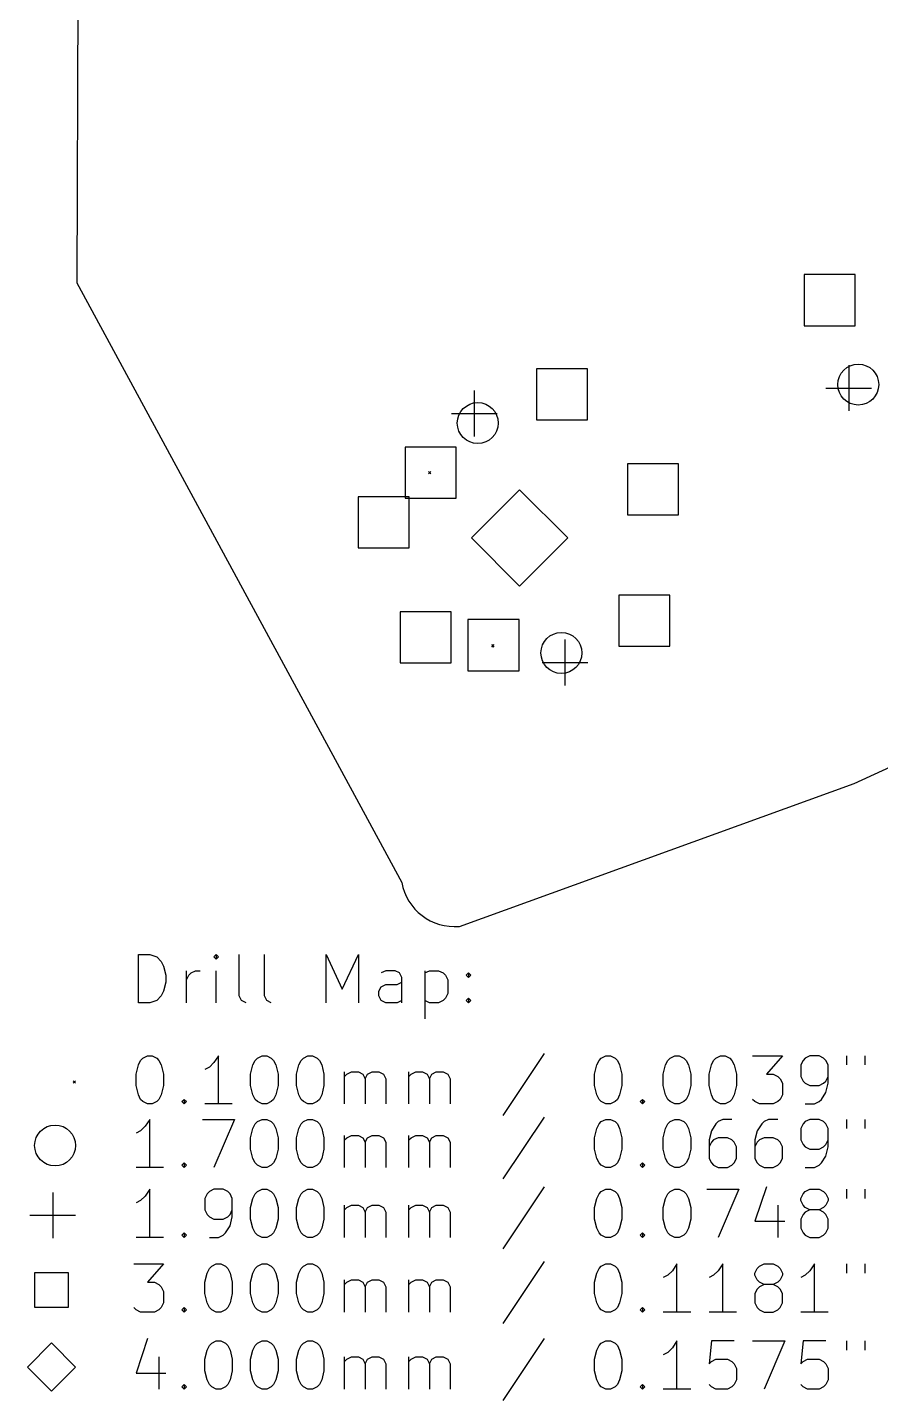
# Model space of a CAD drawing. Extents: x 80 to 219, y -169 to -27.
# Drawn here: x 80.4 to 115.9, y -168.9 to -111.8 of the extents above; entities that cross this region are included whole.
import ezdxf

# ---------------------------------------------------------------- set-up
doc = ezdxf.new("R2010")
doc.units = 0
doc.layers.add('BLACK', color=7, linetype='CONTINUOUS')

msp = doc.modelspace()

# ---------------------------------------------------------------- linework, layer by layer
at = {"layer": 'BLACK', "linetype": 'CONTINUOUS'}
for p, q in [((82.5822, -93.6361), (82.4822, -122.4361)), ((82.4822, -122.4361), (95.9822, -147.3361)), ((114.825432, -122.099468), (112.704092, -122.099468)), ((112.704092, -122.099468), (112.704092, -124.220808)), ((114.825432, -124.220808), (114.825432, -122.099468)), ((112.704092, -124.220808), (114.825432, -124.220808)), ((114.7822, -143.2361), (153.7822, -125.3361)), ((114.560391, -125.858011), (114.560391, -127.758011)), ((103.709632, -126.011492), (101.588292, -126.011492)), ((101.588292, -126.011492), (101.588292, -128.132832)), ((103.709632, -128.132832), (103.709632, -126.011492)), ((99.001089, -126.917791), (99.001089, -128.817791)), ((113.610391, -126.808011), (115.510391, -126.808011)), ((98.051089, -127.867791), (99.951089, -127.867791)), ((101.588292, -128.132832), (103.709632, -128.132832)), ((98.252954, -129.263932), (96.131614, -129.263932)), ((96.131614, -129.263932), (96.131614, -131.385272)), ((98.252954, -131.385272), (98.252954, -129.263932)), ((107.487056, -129.957511), (105.365716, -129.957511)), ((105.365716, -129.957511), (105.365716, -132.078851)), ((107.487056, -132.078851), (107.487056, -129.957511)), ((97.099566, -130.274188), (97.199566, -130.374188)), ((97.199566, -130.274188), (97.099566, -130.374188)), ((100.8822, -131.0361), (98.8822, -133.0361)), ((102.8822, -133.0361), (100.8822, -131.0361)), ((96.3005, -131.326073), (94.17916, -131.326073)), ((94.17916, -131.326073), (94.17916, -133.447413)), ((96.131614, -131.385272), (98.252954, -131.385272)), ((96.3005, -133.447413), (96.3005, -131.326073)), ((105.365716, -132.078851), (107.487056, -132.078851)), ((98.8822, -133.0361), (100.8822, -135.0361)), ((100.8822, -135.0361), (102.8822, -133.0361)), ((94.17916, -133.447413), (96.3005, -133.447413)), ((107.129833, -135.408419), (105.008493, -135.408419)), ((105.008493, -135.408419), (105.008493, -137.529759)), ((107.129833, -137.529759), (107.129833, -135.408419)), ((98.037963, -136.099712), (95.916623, -136.099712)), ((95.916623, -136.099712), (95.916623, -138.221052)), ((98.037963, -138.221052), (98.037963, -136.099712)), ((100.859147, -136.42439), (98.737807, -136.42439)), ((98.737807, -136.42439), (98.737807, -138.54573)), ((100.859147, -136.42439), (98.737807, -136.42439)), ((98.737807, -136.42439), (98.737807, -138.54573)), ((100.859147, -138.54573), (100.859147, -136.42439)), ((100.859147, -138.54573), (100.859147, -136.42439)), ((102.763311, -137.254409), (102.763311, -139.154409)), ((99.71602, -137.462836), (99.81602, -137.562836)), ((99.81602, -137.462836), (99.71602, -137.562836)), ((105.008493, -137.529759), (107.129833, -137.529759)), ((95.916623, -138.221052), (98.037963, -138.221052)), ((98.737807, -138.54573), (100.859147, -138.54573)), ((98.737807, -138.54573), (100.859147, -138.54573)), ((101.813311, -138.204409), (103.713311, -138.204409)), ((98.384644, -149.162984), (114.7822, -143.2361)), ((85.039968, -152.337005), (85.039968, -150.337005)), ((85.039968, -150.337005), (85.516158, -150.337005)), ((85.516158, -150.337005), (85.801873, -150.432243)), ((85.801873, -150.432243), (85.992349, -150.622719)), ((88.278063, -150.337005), (88.182825, -150.432243)), ((88.182825, -150.432243), (88.278063, -150.527481)), ((88.373301, -150.432243), (88.278063, -150.337005)), ((88.278063, -150.337005), (88.278063, -150.527481)), ((88.278063, -150.527481), (88.373301, -150.432243)), ((89.230444, -152.05129), (89.230444, -150.337005)), ((90.278063, -152.05129), (90.278063, -150.337005)), ((92.849492, -152.337005), (92.849492, -150.337005)), ((92.849492, -150.337005), (93.516159, -151.765576)), ((93.516159, -151.765576), (94.182825, -150.337005)), ((94.182825, -150.337005), (94.182825, -152.337005)), ((85.992349, -150.622719), (86.087587, -150.813195)), ((86.087587, -150.813195), (86.182825, -151.194147)), ((87.039968, -152.337005), (87.039968, -151.003671)), ((87.230444, -151.098909), (87.42092, -151.003671)), ((87.42092, -151.003671), (87.611397, -151.003671)), ((88.278063, -152.337005), (88.278063, -151.003671)), ((95.325682, -151.003671), (95.135206, -151.098909)), ((95.706635, -151.003671), (95.325682, -151.003671)), ((95.897111, -151.098909), (95.706635, -151.003671)), ((96.94473, -151.003671), (96.94473, -153.003671)), ((96.94473, -151.098909), (97.135206, -151.003671)), ((97.135206, -151.003671), (97.516159, -151.003671)), ((97.516159, -151.003671), (97.706635, -151.098909)), ((86.182825, -151.479862), (86.087587, -151.860814)), ((86.182825, -151.194147), (86.182825, -151.479862)), ((87.039968, -151.384624), (87.135206, -151.194147)), ((87.135206, -151.194147), (87.230444, -151.098909)), ((95.135206, -151.670338), (95.325682, -151.5751)), ((95.325682, -151.5751), (95.801873, -151.5751)), ((95.801873, -151.5751), (95.992349, -151.479862)), ((95.992349, -151.289386), (95.897111, -151.098909)), ((95.992349, -152.337005), (95.992349, -151.289386)), ((97.706635, -151.098909), (97.801873, -151.194147)), ((97.801873, -151.194147), (97.897111, -151.384624)), ((97.897111, -151.384624), (97.897111, -151.956052)), ((98.659016, -151.194147), (98.754254, -151.098909)), ((98.754254, -151.289386), (98.659016, -151.194147)), ((98.754254, -151.098909), (98.849492, -151.194147)), ((98.754254, -151.098909), (98.754254, -151.289386)), ((98.849492, -151.194147), (98.754254, -151.289386)), ((85.992349, -152.05129), (85.801873, -152.241767)), ((86.087587, -151.860814), (85.992349, -152.05129)), ((89.325682, -152.241767), (89.230444, -152.05129)), ((90.373301, -152.241767), (90.278063, -152.05129)), ((95.039968, -151.860814), (95.135206, -151.670338)), ((95.039968, -152.05129), (95.039968, -151.860814)), ((95.135206, -152.241767), (95.039968, -152.05129)), ((97.801873, -152.146528), (97.706635, -152.241767)), ((97.897111, -151.956052), (97.801873, -152.146528)), ((98.659016, -152.241767), (98.754254, -152.146528)), ((98.754254, -152.146528), (98.849492, -152.241767)), ((98.754254, -152.146528), (98.754254, -152.337005)), ((85.516158, -152.337005), (85.039968, -152.337005)), ((85.801873, -152.241767), (85.516158, -152.337005)), ((89.516158, -152.337005), (89.325682, -152.241767)), ((90.563777, -152.337005), (90.373301, -152.241767)), ((95.325682, -152.337005), (95.135206, -152.241767)), ((95.801873, -152.337005), (95.325682, -152.337005)), ((95.992349, -152.241767), (95.801873, -152.337005)), ((97.135206, -152.337005), (96.94473, -152.241767)), ((97.516159, -152.337005), (97.135206, -152.337005)), ((97.706635, -152.241767), (97.516159, -152.337005)), ((98.754254, -152.337005), (98.659016, -152.241767)), ((98.849492, -152.241767), (98.754254, -152.337005)), ((101.897112, -154.441767), (100.182827, -157.013195)), ((84.94473, -155.298909), (85.039968, -154.917957)), ((85.039968, -154.917957), (85.135206, -154.727481)), ((85.135206, -154.727481), (85.230444, -154.632243)), ((85.230444, -154.632243), (85.42092, -154.537005)), ((85.42092, -154.537005), (85.611397, -154.537005)), ((85.611397, -154.537005), (85.801873, -154.632243)), ((85.801873, -154.632243), (85.897111, -154.727481)), ((85.897111, -154.727481), (85.992349, -154.917957)), ((85.992349, -154.917957), (86.087587, -155.298909)), ((87.992349, -155.013195), (87.801873, -155.108433)), ((88.182825, -154.822719), (87.992349, -155.013195)), ((88.373301, -154.537005), (88.182825, -154.822719)), ((88.373301, -156.537005), (88.373301, -154.537005)), ((89.706635, -155.298909), (89.801873, -154.917957)), ((89.801873, -154.917957), (89.897111, -154.727481)), ((89.897111, -154.727481), (89.992349, -154.632243)), ((89.992349, -154.632243), (90.182825, -154.537005)), ((90.182825, -154.537005), (90.373302, -154.537005)), ((90.373302, -154.537005), (90.563778, -154.632243)), ((90.563778, -154.632243), (90.659016, -154.727481)), ((90.659016, -154.727481), (90.754254, -154.917957)), ((90.754254, -154.917957), (90.849492, -155.298909)), ((91.611397, -155.298909), (91.706635, -154.917957)), ((91.706635, -154.917957), (91.801873, -154.727481)), ((91.801873, -154.727481), (91.897111, -154.632243)), ((91.897111, -154.632243), (92.087587, -154.537005)), ((92.087587, -154.537005), (92.278064, -154.537005)), ((92.278064, -154.537005), (92.46854, -154.632243)), ((92.46854, -154.632243), (92.563778, -154.727481)), ((92.563778, -154.727481), (92.659016, -154.917957)), ((92.659016, -154.917957), (92.754254, -155.298909)), ((103.992351, -155.298909), (104.087589, -154.917957)), ((104.087589, -154.917957), (104.182827, -154.727481)), ((104.182827, -154.727481), (104.278065, -154.632243)), ((104.278065, -154.632243), (104.468541, -154.537005)), ((104.468541, -154.537005), (104.659018, -154.537005)), ((104.659018, -154.537005), (104.849494, -154.632243)), ((104.849494, -154.632243), (104.944732, -154.727481)), ((104.944732, -154.727481), (105.03997, -154.917957)), ((105.03997, -154.917957), (105.135208, -155.298909)), ((106.849494, -155.298909), (106.944732, -154.917957)), ((106.944732, -154.917957), (107.03997, -154.727481)), ((107.03997, -154.727481), (107.135208, -154.632243)), ((107.135208, -154.632243), (107.325684, -154.537005)), ((107.325684, -154.537005), (107.516161, -154.537005)), ((107.516161, -154.537005), (107.706637, -154.632243)), ((107.706637, -154.632243), (107.801875, -154.727481)), ((107.801875, -154.727481), (107.897113, -154.917957)), ((107.897113, -154.917957), (107.992351, -155.298909)), ((108.754256, -155.298909), (108.849494, -154.917957)), ((108.849494, -154.917957), (108.944732, -154.727481)), ((108.944732, -154.727481), (109.03997, -154.632243)), ((109.03997, -154.632243), (109.230446, -154.537005)), ((109.230446, -154.537005), (109.420923, -154.537005)), ((109.420923, -154.537005), (109.611399, -154.632243)), ((109.611399, -154.632243), (109.706637, -154.727481)), ((109.706637, -154.727481), (109.801875, -154.917957)), ((109.801875, -154.917957), (109.897113, -155.298909)), ((110.56378, -154.537005), (111.801875, -154.537005)), ((111.801875, -154.537005), (111.135208, -155.298909)), ((112.659018, -154.727481), (112.56378, -154.917957)), ((112.56378, -154.917957), (112.56378, -155.394147)), ((112.754256, -154.632243), (112.659018, -154.727481)), ((112.944732, -154.537005), (112.754256, -154.632243)), ((113.325685, -154.537005), (112.944732, -154.537005)), ((113.516161, -154.632243), (113.325685, -154.537005)), ((113.611399, -154.727481), (113.516161, -154.632243)), ((113.706637, -154.917957), (113.611399, -154.727481)), ((113.706637, -155.679862), (113.706637, -154.917957)), ((114.468542, -154.537005), (114.468542, -154.917957)), ((115.230447, -154.537005), (115.230447, -154.917957)), ((82.3322, -155.572167), (82.4322, -155.672167)), ((82.4322, -155.572167), (82.3322, -155.672167)), ((84.94473, -155.7751), (84.94473, -155.298909)), ((86.087587, -155.298909), (86.087587, -155.7751)), ((89.706635, -155.7751), (89.706635, -155.298909)), ((90.849492, -155.298909), (90.849492, -155.7751)), ((91.611397, -155.7751), (91.611397, -155.298909)), ((92.754254, -155.298909), (92.754254, -155.7751)), ((93.611397, -156.537005), (93.611397, -155.203671)), ((93.611397, -155.394147), (93.706635, -155.298909)), ((93.706635, -155.298909), (93.897111, -155.203671)), ((93.897111, -155.203671), (94.182826, -155.203671)), ((94.182826, -155.203671), (94.373302, -155.298909)), ((94.373302, -155.298909), (94.46854, -155.489386)), ((94.46854, -155.489386), (94.563778, -155.298909)), ((94.46854, -155.489386), (94.46854, -156.537005)), ((94.563778, -155.298909), (94.754254, -155.203671)), ((94.754254, -155.203671), (95.039968, -155.203671)), ((95.039968, -155.203671), (95.230445, -155.298909)), ((95.230445, -155.298909), (95.325683, -155.489386)), ((95.325683, -155.489386), (95.325683, -156.537005)), ((96.278064, -156.537005), (96.278064, -155.203671)), ((96.278064, -155.394147), (96.373302, -155.298909)), ((96.373302, -155.298909), (96.563778, -155.203671)), ((96.563778, -155.203671), (96.849493, -155.203671)), ((96.849493, -155.203671), (97.039969, -155.298909)), ((97.039969, -155.298909), (97.135207, -155.489386)), ((97.135207, -155.489386), (97.230445, -155.298909)), ((97.135207, -155.489386), (97.135207, -156.537005)), ((97.230445, -155.298909), (97.420921, -155.203671)), ((97.420921, -155.203671), (97.706635, -155.203671)), ((97.706635, -155.203671), (97.897112, -155.298909)), ((97.897112, -155.298909), (97.99235, -155.489386)), ((97.99235, -155.489386), (97.99235, -156.537005)), ((103.992351, -155.7751), (103.992351, -155.298909)), ((105.135208, -155.298909), (105.135208, -155.7751)), ((106.849494, -155.7751), (106.849494, -155.298909)), ((107.992351, -155.298909), (107.992351, -155.7751)), ((108.754256, -155.7751), (108.754256, -155.298909)), ((109.897113, -155.298909), (109.897113, -155.7751)), ((111.135208, -155.298909), (111.420923, -155.298909)), ((111.420923, -155.298909), (111.611399, -155.394147)), ((111.611399, -155.394147), (111.706637, -155.489386)), ((111.706637, -155.489386), (111.801875, -155.679862)), ((112.56378, -155.394147), (112.659018, -155.584624)), ((112.659018, -155.584624), (112.754256, -155.679862)), ((113.516161, -155.679862), (113.611399, -155.584624)), ((113.611399, -155.584624), (113.706637, -155.394147)), ((85.039968, -156.156052), (84.94473, -155.7751)), ((85.135206, -156.346528), (85.039968, -156.156052)), ((85.992349, -156.156052), (85.897111, -156.346528)), ((86.087587, -155.7751), (85.992349, -156.156052)), ((89.801873, -156.156052), (89.706635, -155.7751)), ((89.897111, -156.346528), (89.801873, -156.156052)), ((90.754254, -156.156052), (90.659016, -156.346528)), ((90.849492, -155.7751), (90.754254, -156.156052)), ((91.706635, -156.156052), (91.611397, -155.7751)), ((91.801873, -156.346528), (91.706635, -156.156052)), ((92.659016, -156.156052), (92.563778, -156.346528)), ((92.754254, -155.7751), (92.659016, -156.156052)), ((104.087589, -156.156052), (103.992351, -155.7751)), ((104.182827, -156.346528), (104.087589, -156.156052)), ((105.03997, -156.156052), (104.944732, -156.346528)), ((105.135208, -155.7751), (105.03997, -156.156052)), ((106.944732, -156.156052), (106.849494, -155.7751)), ((107.03997, -156.346528), (106.944732, -156.156052)), ((107.897113, -156.156052), (107.801875, -156.346528)), ((107.992351, -155.7751), (107.897113, -156.156052)), ((108.849494, -156.156052), (108.754256, -155.7751)), ((108.944732, -156.346528), (108.849494, -156.156052)), ((109.801875, -156.156052), (109.706637, -156.346528)), ((109.897113, -155.7751), (109.801875, -156.156052)), ((111.801875, -156.156052), (111.706637, -156.346528)), ((111.801875, -155.679862), (111.801875, -156.156052)), ((112.754256, -155.679862), (112.944732, -155.7751)), ((112.944732, -155.7751), (113.325685, -155.7751)), ((113.325685, -155.7751), (113.516161, -155.679862)), ((113.420923, -156.346528), (113.611399, -156.060814)), ((113.611399, -156.060814), (113.706637, -155.679862)), ((85.230444, -156.441767), (85.135206, -156.346528)), ((85.42092, -156.537005), (85.230444, -156.441767)), ((85.611397, -156.537005), (85.42092, -156.537005)), ((85.801873, -156.441767), (85.611397, -156.537005)), ((85.897111, -156.346528), (85.801873, -156.441767)), ((86.849492, -156.441767), (86.94473, -156.346528)), ((86.94473, -156.537005), (86.849492, -156.441767)), ((86.94473, -156.346528), (87.039968, -156.441767)), ((86.94473, -156.346528), (86.94473, -156.537005)), ((87.039968, -156.441767), (86.94473, -156.537005)), ((88.94473, -156.537005), (87.801873, -156.537005)), ((89.992349, -156.441767), (89.897111, -156.346528)), ((90.182825, -156.537005), (89.992349, -156.441767)), ((90.373302, -156.537005), (90.182825, -156.537005)), ((90.563778, -156.441767), (90.373302, -156.537005)), ((90.659016, -156.346528), (90.563778, -156.441767)), ((91.897111, -156.441767), (91.801873, -156.346528)), ((92.087587, -156.537005), (91.897111, -156.441767)), ((92.278064, -156.537005), (92.087587, -156.537005)), ((92.46854, -156.441767), (92.278064, -156.537005)), ((92.563778, -156.346528), (92.46854, -156.441767)), ((104.278065, -156.441767), (104.182827, -156.346528)), ((104.468541, -156.537005), (104.278065, -156.441767)), ((104.659018, -156.537005), (104.468541, -156.537005)), ((104.849494, -156.441767), (104.659018, -156.537005)), ((104.944732, -156.346528), (104.849494, -156.441767)), ((105.897113, -156.441767), (105.992351, -156.346528)), ((105.992351, -156.537005), (105.897113, -156.441767)), ((105.992351, -156.346528), (106.087589, -156.441767)), ((105.992351, -156.346528), (105.992351, -156.537005)), ((106.087589, -156.441767), (105.992351, -156.537005)), ((107.135208, -156.441767), (107.03997, -156.346528)), ((107.325684, -156.537005), (107.135208, -156.441767)), ((107.516161, -156.537005), (107.325684, -156.537005)), ((107.706637, -156.441767), (107.516161, -156.537005)), ((107.801875, -156.346528), (107.706637, -156.441767)), ((109.03997, -156.441767), (108.944732, -156.346528)), ((109.230446, -156.537005), (109.03997, -156.441767)), ((109.420923, -156.537005), (109.230446, -156.537005)), ((109.611399, -156.441767), (109.420923, -156.537005)), ((109.706637, -156.346528), (109.611399, -156.441767)), ((110.659018, -156.441767), (110.56378, -156.346528)), ((110.849494, -156.537005), (110.659018, -156.441767)), ((111.420923, -156.537005), (110.849494, -156.537005)), ((111.611399, -156.441767), (111.420923, -156.537005)), ((111.706637, -156.346528), (111.611399, -156.441767)), ((112.754256, -156.537005), (113.135208, -156.537005)), ((113.135208, -156.537005), (113.325685, -156.441767)), ((113.325685, -156.441767), (113.420923, -156.346528)), ((85.516158, -157.177005), (85.325682, -157.462719)), ((85.516158, -159.177005), (85.516158, -157.177005)), ((87.706635, -157.177005), (89.039968, -157.177005)), ((89.039968, -157.177005), (88.182825, -159.177005)), ((89.897111, -157.367481), (89.992349, -157.272243)), ((89.992349, -157.272243), (90.182825, -157.177005)), ((90.182825, -157.177005), (90.373302, -157.177005)), ((90.373302, -157.177005), (90.563778, -157.272243)), ((90.563778, -157.272243), (90.659016, -157.367481)), ((91.801873, -157.367481), (91.897111, -157.272243)), ((91.897111, -157.272243), (92.087587, -157.177005)), ((92.087587, -157.177005), (92.278064, -157.177005)), ((92.278064, -157.177005), (92.46854, -157.272243)), ((92.46854, -157.272243), (92.563778, -157.367481)), ((101.897112, -157.081767), (100.182827, -159.653195)), ((104.182827, -157.367481), (104.278065, -157.272243)), ((104.278065, -157.272243), (104.468541, -157.177005)), ((104.468541, -157.177005), (104.659018, -157.177005)), ((104.659018, -157.177005), (104.849494, -157.272243)), ((104.849494, -157.272243), (104.944732, -157.367481)), ((107.03997, -157.367481), (107.135208, -157.272243)), ((107.135208, -157.272243), (107.325684, -157.177005)), ((107.325684, -157.177005), (107.516161, -157.177005)), ((107.516161, -157.177005), (107.706637, -157.272243)), ((107.706637, -157.272243), (107.801875, -157.367481)), ((109.135208, -157.272243), (109.03997, -157.367481)), ((109.325684, -157.177005), (109.135208, -157.272243)), ((109.706637, -157.177005), (109.325684, -157.177005)), ((111.03997, -157.272243), (110.944732, -157.367481)), ((111.230446, -157.177005), (111.03997, -157.272243)), ((111.611399, -157.177005), (111.230446, -157.177005)), ((112.754256, -157.272243), (112.659018, -157.367481)), ((112.944732, -157.177005), (112.754256, -157.272243)), ((113.325685, -157.177005), (112.944732, -157.177005)), ((113.516161, -157.272243), (113.325685, -157.177005)), ((113.611399, -157.367481), (113.516161, -157.272243)), ((114.468542, -157.177005), (114.468542, -157.557957)), ((115.230447, -157.177005), (115.230447, -157.557957)), ((85.135206, -157.653195), (84.94473, -157.748433)), ((85.325682, -157.462719), (85.135206, -157.653195)), ((89.706635, -157.938909), (89.801873, -157.557957)), ((89.801873, -157.557957), (89.897111, -157.367481)), ((90.659016, -157.367481), (90.754254, -157.557957)), ((90.754254, -157.557957), (90.849492, -157.938909)), ((91.611397, -157.938909), (91.706635, -157.557957)), ((91.706635, -157.557957), (91.801873, -157.367481)), ((92.563778, -157.367481), (92.659016, -157.557957)), ((92.659016, -157.557957), (92.754254, -157.938909)), ((93.611397, -159.177005), (93.611397, -157.843671)), ((93.706635, -157.938909), (93.897111, -157.843671)), ((93.897111, -157.843671), (94.182826, -157.843671)), ((94.182826, -157.843671), (94.373302, -157.938909)), ((94.563778, -157.938909), (94.754254, -157.843671)), ((94.754254, -157.843671), (95.039968, -157.843671)), ((95.039968, -157.843671), (95.230445, -157.938909)), ((96.278064, -159.177005), (96.278064, -157.843671)), ((96.373302, -157.938909), (96.563778, -157.843671)), ((96.563778, -157.843671), (96.849493, -157.843671)), ((96.849493, -157.843671), (97.039969, -157.938909)), ((97.230445, -157.938909), (97.420921, -157.843671)), ((97.420921, -157.843671), (97.706635, -157.843671)), ((97.706635, -157.843671), (97.897112, -157.938909)), ((103.992351, -157.938909), (104.087589, -157.557957)), ((104.087589, -157.557957), (104.182827, -157.367481)), ((104.944732, -157.367481), (105.03997, -157.557957)), ((105.03997, -157.557957), (105.135208, -157.938909)), ((106.849494, -157.938909), (106.944732, -157.557957)), ((106.944732, -157.557957), (107.03997, -157.367481)), ((107.801875, -157.367481), (107.897113, -157.557957)), ((107.897113, -157.557957), (107.992351, -157.938909)), ((108.849494, -157.653195), (108.754256, -158.034147)), ((109.03997, -157.367481), (108.849494, -157.653195)), ((110.754256, -157.653195), (110.659018, -158.034147)), ((110.944732, -157.367481), (110.754256, -157.653195)), ((112.659018, -157.367481), (112.56378, -157.557957)), ((112.56378, -157.557957), (112.56378, -158.034147)), ((113.706637, -157.557957), (113.611399, -157.367481)), ((113.706637, -158.319862), (113.706637, -157.557957)), ((89.706635, -158.4151), (89.706635, -157.938909)), ((89.801873, -158.796052), (89.706635, -158.4151)), ((90.849492, -158.4151), (90.754254, -158.796052)), ((90.849492, -157.938909), (90.849492, -158.4151)), ((91.611397, -158.4151), (91.611397, -157.938909)), ((91.706635, -158.796052), (91.611397, -158.4151)), ((92.754254, -158.4151), (92.659016, -158.796052)), ((92.754254, -157.938909), (92.754254, -158.4151)), ((93.611397, -158.034147), (93.706635, -157.938909)), ((94.373302, -157.938909), (94.46854, -158.129386)), ((94.46854, -158.129386), (94.563778, -157.938909)), ((94.46854, -158.129386), (94.46854, -159.177005)), ((95.230445, -157.938909), (95.325683, -158.129386)), ((95.325683, -158.129386), (95.325683, -159.177005)), ((96.278064, -158.034147), (96.373302, -157.938909)), ((97.039969, -157.938909), (97.135207, -158.129386)), ((97.135207, -158.129386), (97.230445, -157.938909)), ((97.135207, -158.129386), (97.135207, -159.177005)), ((97.897112, -157.938909), (97.99235, -158.129386)), ((97.99235, -158.129386), (97.99235, -159.177005)), ((103.992351, -158.4151), (103.992351, -157.938909)), ((104.087589, -158.796052), (103.992351, -158.4151)), ((105.135208, -158.4151), (105.03997, -158.796052)), ((105.135208, -157.938909), (105.135208, -158.4151)), ((106.849494, -158.4151), (106.849494, -157.938909)), ((106.944732, -158.796052), (106.849494, -158.4151)), ((107.992351, -158.4151), (107.897113, -158.796052)), ((107.992351, -157.938909), (107.992351, -158.4151)), ((108.754256, -158.034147), (108.754256, -158.796052)), ((108.849494, -158.129386), (108.754256, -158.319862)), ((108.944732, -158.034147), (108.849494, -158.129386)), ((109.135208, -157.938909), (108.944732, -158.034147)), ((109.516161, -157.938909), (109.135208, -157.938909)), ((109.706637, -158.034147), (109.516161, -157.938909)), ((109.801875, -158.129386), (109.706637, -158.034147)), ((109.897113, -158.319862), (109.801875, -158.129386)), ((109.897113, -158.796052), (109.897113, -158.319862)), ((110.659018, -158.034147), (110.659018, -158.796052)), ((110.754256, -158.129386), (110.659018, -158.319862)), ((110.849494, -158.034147), (110.754256, -158.129386)), ((111.03997, -157.938909), (110.849494, -158.034147)), ((111.420923, -157.938909), (111.03997, -157.938909)), ((111.611399, -158.034147), (111.420923, -157.938909)), ((111.706637, -158.129386), (111.611399, -158.034147)), ((111.801875, -158.319862), (111.706637, -158.129386)), ((111.801875, -158.796052), (111.801875, -158.319862)), ((112.56378, -158.034147), (112.659018, -158.224624)), ((112.659018, -158.224624), (112.754256, -158.319862)), ((112.754256, -158.319862), (112.944732, -158.4151)), ((112.944732, -158.4151), (113.325685, -158.4151)), ((113.325685, -158.4151), (113.516161, -158.319862)), ((113.516161, -158.319862), (113.611399, -158.224624)), ((113.611399, -158.224624), (113.706637, -158.034147)), ((113.611399, -158.700814), (113.706637, -158.319862)), ((86.849492, -159.081767), (86.94473, -158.986528)), ((86.94473, -158.986528), (87.039968, -159.081767)), ((86.94473, -158.986528), (86.94473, -159.177005)), ((89.897111, -158.986528), (89.801873, -158.796052)), ((89.992349, -159.081767), (89.897111, -158.986528)), ((90.659016, -158.986528), (90.563778, -159.081767)), ((90.754254, -158.796052), (90.659016, -158.986528)), ((91.801873, -158.986528), (91.706635, -158.796052)), ((91.897111, -159.081767), (91.801873, -158.986528)), ((92.563778, -158.986528), (92.46854, -159.081767)), ((92.659016, -158.796052), (92.563778, -158.986528)), ((104.182827, -158.986528), (104.087589, -158.796052)), ((104.278065, -159.081767), (104.182827, -158.986528)), ((104.944732, -158.986528), (104.849494, -159.081767)), ((105.03997, -158.796052), (104.944732, -158.986528)), ((105.897113, -159.081767), (105.992351, -158.986528)), ((105.992351, -158.986528), (106.087589, -159.081767)), ((105.992351, -158.986528), (105.992351, -159.177005)), ((107.03997, -158.986528), (106.944732, -158.796052)), ((107.135208, -159.081767), (107.03997, -158.986528)), ((107.801875, -158.986528), (107.706637, -159.081767)), ((107.897113, -158.796052), (107.801875, -158.986528)), ((108.754256, -158.796052), (108.849494, -158.986528)), ((108.849494, -158.986528), (108.944732, -159.081767)), ((109.706637, -159.081767), (109.801875, -158.986528)), ((109.801875, -158.986528), (109.897113, -158.796052)), ((110.659018, -158.796052), (110.754256, -158.986528)), ((110.754256, -158.986528), (110.849494, -159.081767)), ((111.611399, -159.081767), (111.706637, -158.986528)), ((111.706637, -158.986528), (111.801875, -158.796052)), ((113.325685, -159.081767), (113.420923, -158.986528)), ((113.420923, -158.986528), (113.611399, -158.700814)), ((86.087587, -159.177005), (84.94473, -159.177005)), ((86.94473, -159.177005), (86.849492, -159.081767)), ((87.039968, -159.081767), (86.94473, -159.177005)), ((90.182825, -159.177005), (89.992349, -159.081767)), ((90.373302, -159.177005), (90.182825, -159.177005)), ((90.563778, -159.081767), (90.373302, -159.177005)), ((92.087587, -159.177005), (91.897111, -159.081767)), ((92.278064, -159.177005), (92.087587, -159.177005)), ((92.46854, -159.081767), (92.278064, -159.177005)), ((104.468541, -159.177005), (104.278065, -159.081767)), ((104.659018, -159.177005), (104.468541, -159.177005)), ((104.849494, -159.081767), (104.659018, -159.177005)), ((105.992351, -159.177005), (105.897113, -159.081767)), ((106.087589, -159.081767), (105.992351, -159.177005)), ((107.325684, -159.177005), (107.135208, -159.081767)), ((107.516161, -159.177005), (107.325684, -159.177005)), ((107.706637, -159.081767), (107.516161, -159.177005)), ((108.944732, -159.081767), (109.135208, -159.177005)), ((109.135208, -159.177005), (109.516161, -159.177005)), ((109.516161, -159.177005), (109.706637, -159.081767)), ((110.849494, -159.081767), (111.03997, -159.177005)), ((111.03997, -159.177005), (111.420923, -159.177005)), ((111.420923, -159.177005), (111.611399, -159.081767)), ((112.754256, -159.177005), (113.135208, -159.177005)), ((113.135208, -159.177005), (113.325685, -159.081767)), ((81.4822, -160.212167), (81.4822, -162.112167)), ((85.516158, -160.077005), (85.325682, -160.362719)), ((85.516158, -162.077005), (85.516158, -160.077005)), ((87.992349, -160.172243), (87.897111, -160.267481)), ((88.182825, -160.077005), (87.992349, -160.172243)), ((88.563778, -160.077005), (88.182825, -160.077005)), ((88.754254, -160.172243), (88.563778, -160.077005)), ((88.849492, -160.267481), (88.754254, -160.172243)), ((89.897111, -160.267481), (89.992349, -160.172243)), ((89.992349, -160.172243), (90.182825, -160.077005)), ((90.182825, -160.077005), (90.373302, -160.077005)), ((90.373302, -160.077005), (90.563778, -160.172243)), ((90.563778, -160.172243), (90.659016, -160.267481)), ((91.801873, -160.267481), (91.897111, -160.172243)), ((91.897111, -160.172243), (92.087587, -160.077005)), ((92.087587, -160.077005), (92.278064, -160.077005)), ((92.278064, -160.077005), (92.46854, -160.172243)), ((92.46854, -160.172243), (92.563778, -160.267481)), ((101.897112, -159.981767), (100.182827, -162.553195)), ((104.182827, -160.267481), (104.278065, -160.172243)), ((104.278065, -160.172243), (104.468541, -160.077005)), ((104.468541, -160.077005), (104.659018, -160.077005)), ((104.659018, -160.077005), (104.849494, -160.172243)), ((104.849494, -160.172243), (104.944732, -160.267481)), ((107.03997, -160.267481), (107.135208, -160.172243)), ((107.135208, -160.172243), (107.325684, -160.077005)), ((107.325684, -160.077005), (107.516161, -160.077005)), ((107.516161, -160.077005), (107.706637, -160.172243)), ((107.706637, -160.172243), (107.801875, -160.267481)), ((108.659018, -160.077005), (109.992351, -160.077005)), ((109.992351, -160.077005), (109.135208, -162.077005)), ((111.135208, -159.981767), (110.659018, -161.410338)), ((112.659018, -160.267481), (112.754256, -160.172243)), ((112.754256, -160.172243), (112.944732, -160.077005)), ((112.944732, -160.077005), (113.325685, -160.077005)), ((113.325685, -160.077005), (113.516161, -160.172243)), ((113.516161, -160.172243), (113.611399, -160.267481)), ((114.468542, -160.077005), (114.468542, -160.457957)), ((115.230447, -160.077005), (115.230447, -160.457957)), ((85.135206, -160.553195), (84.94473, -160.648433)), ((85.325682, -160.362719), (85.135206, -160.553195)), ((87.897111, -160.267481), (87.801873, -160.457957)), ((87.801873, -160.457957), (87.801873, -160.934147)), ((88.94473, -160.457957), (88.849492, -160.267481)), ((88.94473, -161.219862), (88.94473, -160.457957)), ((89.706635, -160.838909), (89.801873, -160.457957)), ((89.801873, -160.457957), (89.897111, -160.267481)), ((90.659016, -160.267481), (90.754254, -160.457957)), ((90.754254, -160.457957), (90.849492, -160.838909)), ((91.611397, -160.838909), (91.706635, -160.457957)), ((91.706635, -160.457957), (91.801873, -160.267481)), ((92.563778, -160.267481), (92.659016, -160.457957)), ((92.659016, -160.457957), (92.754254, -160.838909)), ((93.611397, -162.077005), (93.611397, -160.743671)), ((93.706635, -160.838909), (93.897111, -160.743671)), ((93.897111, -160.743671), (94.182826, -160.743671)), ((94.182826, -160.743671), (94.373302, -160.838909)), ((94.563778, -160.838909), (94.754254, -160.743671)), ((94.754254, -160.743671), (95.039968, -160.743671)), ((95.039968, -160.743671), (95.230445, -160.838909)), ((96.278064, -162.077005), (96.278064, -160.743671)), ((96.373302, -160.838909), (96.563778, -160.743671)), ((96.563778, -160.743671), (96.849493, -160.743671)), ((96.849493, -160.743671), (97.039969, -160.838909)), ((97.230445, -160.838909), (97.420921, -160.743671)), ((97.420921, -160.743671), (97.706635, -160.743671)), ((97.706635, -160.743671), (97.897112, -160.838909)), ((103.992351, -160.838909), (104.087589, -160.457957)), ((104.087589, -160.457957), (104.182827, -160.267481)), ((104.944732, -160.267481), (105.03997, -160.457957)), ((105.03997, -160.457957), (105.135208, -160.838909)), ((106.849494, -160.838909), (106.944732, -160.457957)), ((106.944732, -160.457957), (107.03997, -160.267481)), ((107.801875, -160.267481), (107.897113, -160.457957)), ((107.897113, -160.457957), (107.992351, -160.838909)), ((111.611399, -160.743671), (111.611399, -162.077005)), ((112.56378, -160.457957), (112.659018, -160.267481)), ((112.56378, -160.553195), (112.56378, -160.457957)), ((112.659018, -160.743671), (112.56378, -160.553195)), ((112.754256, -160.838909), (112.659018, -160.743671)), ((113.611399, -160.743671), (113.516161, -160.838909)), ((113.611399, -160.267481), (113.706637, -160.457957)), ((113.706637, -160.553195), (113.611399, -160.743671)), ((113.706637, -160.457957), (113.706637, -160.553195)), ((80.5322, -161.162167), (82.4322, -161.162167)), ((87.801873, -160.934147), (87.897111, -161.124624)), ((87.897111, -161.124624), (87.992349, -161.219862)), ((87.992349, -161.219862), (88.182825, -161.3151)), ((88.182825, -161.3151), (88.563778, -161.3151)), ((88.563778, -161.3151), (88.754254, -161.219862)), ((88.754254, -161.219862), (88.849492, -161.124624)), ((88.849492, -161.124624), (88.94473, -160.934147)), ((88.849492, -161.600814), (88.94473, -161.219862)), ((89.706635, -161.3151), (89.706635, -160.838909)), ((89.801873, -161.696052), (89.706635, -161.3151)), ((90.849492, -161.3151), (90.754254, -161.696052)), ((90.849492, -160.838909), (90.849492, -161.3151)), ((91.611397, -161.3151), (91.611397, -160.838909)), ((91.706635, -161.696052), (91.611397, -161.3151)), ((92.754254, -161.3151), (92.659016, -161.696052)), ((92.754254, -160.838909), (92.754254, -161.3151)), ((93.611397, -160.934147), (93.706635, -160.838909)), ((94.373302, -160.838909), (94.46854, -161.029386)), ((94.46854, -161.029386), (94.563778, -160.838909)), ((94.46854, -161.029386), (94.46854, -162.077005)), ((95.230445, -160.838909), (95.325683, -161.029386)), ((95.325683, -161.029386), (95.325683, -162.077005)), ((96.278064, -160.934147), (96.373302, -160.838909)), ((97.039969, -160.838909), (97.135207, -161.029386)), ((97.135207, -161.029386), (97.230445, -160.838909)), ((97.135207, -161.029386), (97.135207, -162.077005)), ((97.897112, -160.838909), (97.99235, -161.029386)), ((97.99235, -161.029386), (97.99235, -162.077005)), ((103.992351, -161.3151), (103.992351, -160.838909)), ((104.087589, -161.696052), (103.992351, -161.3151)), ((105.135208, -161.3151), (105.03997, -161.696052)), ((105.135208, -160.838909), (105.135208, -161.3151)), ((106.849494, -161.3151), (106.849494, -160.838909)), ((106.944732, -161.696052), (106.849494, -161.3151)), ((107.992351, -161.3151), (107.897113, -161.696052)), ((107.992351, -160.838909), (107.992351, -161.3151)), ((112.659018, -161.124624), (112.56378, -161.3151)), ((112.56378, -161.3151), (112.56378, -161.696052)), ((112.754256, -161.029386), (112.659018, -161.124624)), ((112.944732, -160.934147), (112.754256, -160.838909)), ((112.944732, -160.934147), (112.754256, -161.029386)), ((113.325685, -160.934147), (112.944732, -160.934147)), ((113.516161, -160.838909), (113.325685, -160.934147)), ((113.516161, -161.029386), (113.325685, -160.934147)), ((113.611399, -161.124624), (113.516161, -161.029386)), ((113.706637, -161.3151), (113.611399, -161.124624)), ((113.706637, -161.696052), (113.706637, -161.3151)), ((86.849492, -161.981767), (86.94473, -161.886528)), ((86.94473, -161.886528), (87.039968, -161.981767)), ((86.94473, -161.886528), (86.94473, -162.077005)), ((88.563778, -161.981767), (88.659016, -161.886528)), ((88.659016, -161.886528), (88.849492, -161.600814)), ((89.897111, -161.886528), (89.801873, -161.696052)), ((89.992349, -161.981767), (89.897111, -161.886528)), ((90.659016, -161.886528), (90.563778, -161.981767)), ((90.754254, -161.696052), (90.659016, -161.886528)), ((91.801873, -161.886528), (91.706635, -161.696052)), ((91.897111, -161.981767), (91.801873, -161.886528)), ((92.563778, -161.886528), (92.46854, -161.981767)), ((92.659016, -161.696052), (92.563778, -161.886528)), ((104.182827, -161.886528), (104.087589, -161.696052)), ((104.278065, -161.981767), (104.182827, -161.886528)), ((104.944732, -161.886528), (104.849494, -161.981767)), ((105.03997, -161.696052), (104.944732, -161.886528)), ((105.897113, -161.981767), (105.992351, -161.886528)), ((105.992351, -161.886528), (106.087589, -161.981767)), ((105.992351, -161.886528), (105.992351, -162.077005)), ((107.03997, -161.886528), (106.944732, -161.696052)), ((107.135208, -161.981767), (107.03997, -161.886528)), ((107.801875, -161.886528), (107.706637, -161.981767)), ((107.897113, -161.696052), (107.801875, -161.886528)), ((110.659018, -161.410338), (111.897113, -161.410338)), ((112.56378, -161.696052), (112.659018, -161.886528)), ((112.659018, -161.886528), (112.754256, -161.981767)), ((113.516161, -161.981767), (113.611399, -161.886528)), ((113.611399, -161.886528), (113.706637, -161.696052)), ((86.087587, -162.077005), (84.94473, -162.077005)), ((86.94473, -162.077005), (86.849492, -161.981767)), ((87.039968, -161.981767), (86.94473, -162.077005)), ((87.992349, -162.077005), (88.373301, -162.077005)), ((88.373301, -162.077005), (88.563778, -161.981767)), ((90.182825, -162.077005), (89.992349, -161.981767)), ((90.373302, -162.077005), (90.182825, -162.077005)), ((90.563778, -161.981767), (90.373302, -162.077005)), ((92.087587, -162.077005), (91.897111, -161.981767)), ((92.278064, -162.077005), (92.087587, -162.077005)), ((92.46854, -161.981767), (92.278064, -162.077005)), ((104.468541, -162.077005), (104.278065, -161.981767)), ((104.659018, -162.077005), (104.468541, -162.077005)), ((104.849494, -161.981767), (104.659018, -162.077005)), ((105.992351, -162.077005), (105.897113, -161.981767)), ((106.087589, -161.981767), (105.992351, -162.077005)), ((107.325684, -162.077005), (107.135208, -161.981767)), ((107.516161, -162.077005), (107.325684, -162.077005)), ((107.706637, -161.981767), (107.516161, -162.077005)), ((112.754256, -161.981767), (112.944732, -162.077005)), ((112.944732, -162.077005), (113.325685, -162.077005)), ((113.325685, -162.077005), (113.516161, -161.981767)), ((82.139314, -163.555053), (80.725086, -163.555053)), ((80.725086, -163.555053), (80.725086, -164.969281)), ((82.139314, -164.969281), (82.139314, -163.555053)), ((84.849492, -163.177005), (86.087587, -163.177005)), ((86.087587, -163.177005), (85.42092, -163.938909)), ((87.801873, -163.938909), (87.897111, -163.557957)), ((87.897111, -163.557957), (87.992349, -163.367481)), ((87.992349, -163.367481), (88.087587, -163.272243)), ((88.087587, -163.272243), (88.278063, -163.177005)), ((88.278063, -163.177005), (88.46854, -163.177005)), ((88.46854, -163.177005), (88.659016, -163.272243)), ((88.659016, -163.272243), (88.754254, -163.367481)), ((88.754254, -163.367481), (88.849492, -163.557957)), ((88.849492, -163.557957), (88.94473, -163.938909)), ((89.706635, -163.938909), (89.801873, -163.557957)), ((89.801873, -163.557957), (89.897111, -163.367481)), ((89.897111, -163.367481), (89.992349, -163.272243)), ((89.992349, -163.272243), (90.182825, -163.177005)), ((90.182825, -163.177005), (90.373302, -163.177005)), ((90.373302, -163.177005), (90.563778, -163.272243)), ((90.563778, -163.272243), (90.659016, -163.367481)), ((90.659016, -163.367481), (90.754254, -163.557957)), ((90.754254, -163.557957), (90.849492, -163.938909)), ((91.611397, -163.938909), (91.706635, -163.557957)), ((91.706635, -163.557957), (91.801873, -163.367481)), ((91.801873, -163.367481), (91.897111, -163.272243)), ((91.897111, -163.272243), (92.087587, -163.177005)), ((92.087587, -163.177005), (92.278064, -163.177005)), ((92.278064, -163.177005), (92.46854, -163.272243)), ((92.46854, -163.272243), (92.563778, -163.367481)), ((92.563778, -163.367481), (92.659016, -163.557957)), ((92.659016, -163.557957), (92.754254, -163.938909)), ((101.897112, -163.081767), (100.182827, -165.653195)), ((103.992351, -163.938909), (104.087589, -163.557957)), ((104.087589, -163.557957), (104.182827, -163.367481)), ((104.182827, -163.367481), (104.278065, -163.272243)), ((104.278065, -163.272243), (104.468541, -163.177005)), ((104.468541, -163.177005), (104.659018, -163.177005)), ((104.659018, -163.177005), (104.849494, -163.272243)), ((104.849494, -163.272243), (104.944732, -163.367481)), ((104.944732, -163.367481), (105.03997, -163.557957)), ((105.03997, -163.557957), (105.135208, -163.938909)), ((107.230446, -163.462719), (107.03997, -163.653195)), ((107.420922, -163.177005), (107.230446, -163.462719)), ((107.420922, -165.177005), (107.420922, -163.177005)), ((109.135208, -163.462719), (108.944732, -163.653195)), ((109.325684, -163.177005), (109.135208, -163.462719)), ((109.325684, -165.177005), (109.325684, -163.177005)), ((110.659018, -163.557957), (110.754256, -163.367481)), ((110.659018, -163.653195), (110.659018, -163.557957)), ((110.754256, -163.367481), (110.849494, -163.272243)), ((110.849494, -163.272243), (111.03997, -163.177005)), ((111.03997, -163.177005), (111.420923, -163.177005)), ((111.420923, -163.177005), (111.611399, -163.272243)), ((111.611399, -163.272243), (111.706637, -163.367481)), ((111.706637, -163.367481), (111.801875, -163.557957)), ((111.801875, -163.557957), (111.801875, -163.653195)), ((112.944732, -163.462719), (112.754256, -163.653195)), ((113.135208, -163.177005), (112.944732, -163.462719)), ((113.135208, -165.177005), (113.135208, -163.177005)), ((114.468542, -163.177005), (114.468542, -163.557957)), ((115.230447, -163.177005), (115.230447, -163.557957)), ((85.42092, -163.938909), (85.706635, -163.938909)), ((85.706635, -163.938909), (85.897111, -164.034147)), ((85.897111, -164.034147), (85.992349, -164.129386)), ((85.992349, -164.129386), (86.087587, -164.319862)), ((87.801873, -164.4151), (87.801873, -163.938909)), ((88.94473, -163.938909), (88.94473, -164.4151)), ((89.706635, -164.4151), (89.706635, -163.938909)), ((90.849492, -163.938909), (90.849492, -164.4151)), ((91.611397, -164.4151), (91.611397, -163.938909)), ((92.754254, -163.938909), (92.754254, -164.4151)), ((93.611397, -165.177005), (93.611397, -163.843671)), ((93.611397, -164.034147), (93.706635, -163.938909)), ((93.706635, -163.938909), (93.897111, -163.843671)), ((93.897111, -163.843671), (94.182826, -163.843671)), ((94.182826, -163.843671), (94.373302, -163.938909)), ((94.373302, -163.938909), (94.46854, -164.129386)), ((94.46854, -164.129386), (94.563778, -163.938909)), ((94.46854, -164.129386), (94.46854, -165.177005)), ((94.563778, -163.938909), (94.754254, -163.843671)), ((94.754254, -163.843671), (95.039968, -163.843671)), ((95.039968, -163.843671), (95.230445, -163.938909)), ((95.230445, -163.938909), (95.325683, -164.129386)), ((95.325683, -164.129386), (95.325683, -165.177005)), ((96.278064, -165.177005), (96.278064, -163.843671)), ((96.278064, -164.034147), (96.373302, -163.938909)), ((96.373302, -163.938909), (96.563778, -163.843671)), ((96.563778, -163.843671), (96.849493, -163.843671)), ((96.849493, -163.843671), (97.039969, -163.938909)), ((97.039969, -163.938909), (97.135207, -164.129386)), ((97.135207, -164.129386), (97.230445, -163.938909)), ((97.135207, -164.129386), (97.135207, -165.177005)), ((97.230445, -163.938909), (97.420921, -163.843671)), ((97.420921, -163.843671), (97.706635, -163.843671)), ((97.706635, -163.843671), (97.897112, -163.938909)), ((97.897112, -163.938909), (97.99235, -164.129386)), ((97.99235, -164.129386), (97.99235, -165.177005)), ((103.992351, -164.4151), (103.992351, -163.938909)), ((105.135208, -163.938909), (105.135208, -164.4151)), ((107.03997, -163.653195), (106.849494, -163.748433)), ((108.944732, -163.653195), (108.754256, -163.748433)), ((110.754256, -163.843671), (110.659018, -163.653195)), ((110.849494, -163.938909), (110.754256, -163.843671)), ((110.849494, -164.129386), (110.754256, -164.224624)), ((111.03997, -164.034147), (110.849494, -163.938909)), ((111.03997, -164.034147), (110.849494, -164.129386)), ((111.420923, -164.034147), (111.03997, -164.034147)), ((111.611399, -163.938909), (111.420923, -164.034147)), ((111.611399, -164.129386), (111.420923, -164.034147)), ((111.706637, -163.843671), (111.611399, -163.938909)), ((111.706637, -164.224624), (111.611399, -164.129386)), ((111.801875, -163.653195), (111.706637, -163.843671)), ((112.754256, -163.653195), (112.56378, -163.748433)), ((86.087587, -164.319862), (86.087587, -164.796052)), ((87.897111, -164.796052), (87.801873, -164.4151)), ((88.94473, -164.4151), (88.849492, -164.796052)), ((89.801873, -164.796052), (89.706635, -164.4151)), ((90.849492, -164.4151), (90.754254, -164.796052)), ((91.706635, -164.796052), (91.611397, -164.4151)), ((92.754254, -164.4151), (92.659016, -164.796052)), ((104.087589, -164.796052), (103.992351, -164.4151)), ((105.135208, -164.4151), (105.03997, -164.796052)), ((110.754256, -164.224624), (110.659018, -164.4151)), ((110.659018, -164.4151), (110.659018, -164.796052)), ((111.801875, -164.4151), (111.706637, -164.224624)), ((111.801875, -164.796052), (111.801875, -164.4151)), ((80.725086, -164.969281), (82.139314, -164.969281)), ((84.94473, -165.081767), (84.849492, -164.986528)), ((85.135206, -165.177005), (84.94473, -165.081767)), ((85.706635, -165.177005), (85.135206, -165.177005)), ((85.897111, -165.081767), (85.706635, -165.177005)), ((85.992349, -164.986528), (85.897111, -165.081767)), ((86.087587, -164.796052), (85.992349, -164.986528)), ((86.849492, -165.081767), (86.94473, -164.986528)), ((86.94473, -165.177005), (86.849492, -165.081767)), ((86.94473, -164.986528), (87.039968, -165.081767)), ((86.94473, -164.986528), (86.94473, -165.177005)), ((87.039968, -165.081767), (86.94473, -165.177005)), ((87.992349, -164.986528), (87.897111, -164.796052)), ((88.087587, -165.081767), (87.992349, -164.986528)), ((88.278063, -165.177005), (88.087587, -165.081767)), ((88.46854, -165.177005), (88.278063, -165.177005)), ((88.659016, -165.081767), (88.46854, -165.177005)), ((88.754254, -164.986528), (88.659016, -165.081767)), ((88.849492, -164.796052), (88.754254, -164.986528)), ((89.897111, -164.986528), (89.801873, -164.796052)), ((89.992349, -165.081767), (89.897111, -164.986528)), ((90.182825, -165.177005), (89.992349, -165.081767)), ((90.373302, -165.177005), (90.182825, -165.177005)), ((90.563778, -165.081767), (90.373302, -165.177005)), ((90.659016, -164.986528), (90.563778, -165.081767)), ((90.754254, -164.796052), (90.659016, -164.986528)), ((91.801873, -164.986528), (91.706635, -164.796052)), ((91.897111, -165.081767), (91.801873, -164.986528)), ((92.087587, -165.177005), (91.897111, -165.081767)), ((92.278064, -165.177005), (92.087587, -165.177005)), ((92.46854, -165.081767), (92.278064, -165.177005)), ((92.563778, -164.986528), (92.46854, -165.081767)), ((92.659016, -164.796052), (92.563778, -164.986528)), ((104.182827, -164.986528), (104.087589, -164.796052)), ((104.278065, -165.081767), (104.182827, -164.986528)), ((104.468541, -165.177005), (104.278065, -165.081767)), ((104.659018, -165.177005), (104.468541, -165.177005)), ((104.849494, -165.081767), (104.659018, -165.177005)), ((104.944732, -164.986528), (104.849494, -165.081767)), ((105.03997, -164.796052), (104.944732, -164.986528)), ((105.897113, -165.081767), (105.992351, -164.986528)), ((105.992351, -165.177005), (105.897113, -165.081767)), ((105.992351, -164.986528), (106.087589, -165.081767)), ((105.992351, -164.986528), (105.992351, -165.177005)), ((106.087589, -165.081767), (105.992351, -165.177005)), ((107.992351, -165.177005), (106.849494, -165.177005)), ((109.897113, -165.177005), (108.754256, -165.177005)), ((110.659018, -164.796052), (110.754256, -164.986528)), ((110.754256, -164.986528), (110.849494, -165.081767)), ((110.849494, -165.081767), (111.03997, -165.177005)), ((111.03997, -165.177005), (111.420923, -165.177005)), ((111.420923, -165.177005), (111.611399, -165.081767)), ((111.611399, -165.081767), (111.706637, -164.986528)), ((111.706637, -164.986528), (111.801875, -164.796052)), ((113.706637, -165.177005), (112.56378, -165.177005)), ((81.4322, -166.462167), (80.4322, -167.462167)), ((82.4322, -167.462167), (81.4322, -166.462167)), ((85.42092, -166.281767), (84.94473, -167.710338)), ((87.992349, -166.567481), (88.087587, -166.472243)), ((88.087587, -166.472243), (88.278063, -166.377005)), ((88.278063, -166.377005), (88.46854, -166.377005)), ((88.46854, -166.377005), (88.659016, -166.472243)), ((88.659016, -166.472243), (88.754254, -166.567481)), ((89.897111, -166.567481), (89.992349, -166.472243)), ((89.992349, -166.472243), (90.182825, -166.377005)), ((90.182825, -166.377005), (90.373302, -166.377005)), ((90.373302, -166.377005), (90.563778, -166.472243)), ((90.563778, -166.472243), (90.659016, -166.567481)), ((91.801873, -166.567481), (91.897111, -166.472243)), ((91.897111, -166.472243), (92.087587, -166.377005)), ((92.087587, -166.377005), (92.278064, -166.377005)), ((92.278064, -166.377005), (92.46854, -166.472243)), ((92.46854, -166.472243), (92.563778, -166.567481)), ((101.897112, -166.281767), (100.182827, -168.853195)), ((104.182827, -166.567481), (104.278065, -166.472243)), ((104.278065, -166.472243), (104.468541, -166.377005)), ((104.468541, -166.377005), (104.659018, -166.377005)), ((104.659018, -166.377005), (104.849494, -166.472243)), ((104.849494, -166.472243), (104.944732, -166.567481)), ((107.420922, -166.377005), (107.230446, -166.662719)), ((107.420922, -168.377005), (107.420922, -166.377005)), ((108.849494, -166.377005), (108.754256, -167.329386)), ((109.801875, -166.377005), (108.849494, -166.377005)), ((110.56378, -166.377005), (111.897113, -166.377005)), ((111.897113, -166.377005), (111.03997, -168.377005)), ((112.659018, -166.377005), (112.56378, -167.329386)), ((113.611399, -166.377005), (112.659018, -166.377005)), ((114.468542, -166.377005), (114.468542, -166.757957)), ((115.230447, -166.377005), (115.230447, -166.757957)), ((85.897111, -167.043671), (85.897111, -168.377005)), ((87.801873, -167.138909), (87.897111, -166.757957)), ((87.897111, -166.757957), (87.992349, -166.567481)), ((88.754254, -166.567481), (88.849492, -166.757957)), ((88.849492, -166.757957), (88.94473, -167.138909)), ((89.706635, -167.138909), (89.801873, -166.757957)), ((89.801873, -166.757957), (89.897111, -166.567481)), ((90.659016, -166.567481), (90.754254, -166.757957)), ((90.754254, -166.757957), (90.849492, -167.138909)), ((91.611397, -167.138909), (91.706635, -166.757957)), ((91.706635, -166.757957), (91.801873, -166.567481)), ((92.563778, -166.567481), (92.659016, -166.757957)), ((92.659016, -166.757957), (92.754254, -167.138909)), ((93.611397, -168.377005), (93.611397, -167.043671)), ((93.706635, -167.138909), (93.897111, -167.043671)), ((93.897111, -167.043671), (94.182826, -167.043671)), ((94.182826, -167.043671), (94.373302, -167.138909)), ((94.563778, -167.138909), (94.754254, -167.043671)), ((94.754254, -167.043671), (95.039968, -167.043671)), ((95.039968, -167.043671), (95.230445, -167.138909)), ((96.278064, -168.377005), (96.278064, -167.043671)), ((96.373302, -167.138909), (96.563778, -167.043671)), ((96.563778, -167.043671), (96.849493, -167.043671)), ((96.849493, -167.043671), (97.039969, -167.138909)), ((97.230445, -167.138909), (97.420921, -167.043671)), ((97.420921, -167.043671), (97.706635, -167.043671)), ((97.706635, -167.043671), (97.897112, -167.138909)), ((103.992351, -167.138909), (104.087589, -166.757957)), ((104.087589, -166.757957), (104.182827, -166.567481)), ((104.944732, -166.567481), (105.03997, -166.757957)), ((105.03997, -166.757957), (105.135208, -167.138909)), ((107.03997, -166.853195), (106.849494, -166.948433)), ((107.230446, -166.662719), (107.03997, -166.853195)), ((80.4322, -167.462167), (81.4322, -168.462167)), ((81.4322, -168.462167), (82.4322, -167.462167)), ((87.801873, -167.6151), (87.801873, -167.138909)), ((87.897111, -167.996052), (87.801873, -167.6151)), ((88.94473, -167.6151), (88.849492, -167.996052)), ((88.94473, -167.138909), (88.94473, -167.6151)), ((89.706635, -167.6151), (89.706635, -167.138909)), ((89.801873, -167.996052), (89.706635, -167.6151)), ((90.849492, -167.6151), (90.754254, -167.996052)), ((90.849492, -167.138909), (90.849492, -167.6151)), ((91.611397, -167.6151), (91.611397, -167.138909)), ((91.706635, -167.996052), (91.611397, -167.6151)), ((92.754254, -167.6151), (92.659016, -167.996052)), ((92.754254, -167.138909), (92.754254, -167.6151)), ((93.611397, -167.234147), (93.706635, -167.138909)), ((94.373302, -167.138909), (94.46854, -167.329386)), ((94.46854, -167.329386), (94.563778, -167.138909)), ((94.46854, -167.329386), (94.46854, -168.377005)), ((95.230445, -167.138909), (95.325683, -167.329386)), ((95.325683, -167.329386), (95.325683, -168.377005)), ((96.278064, -167.234147), (96.373302, -167.138909)), ((97.039969, -167.138909), (97.135207, -167.329386)), ((97.135207, -167.329386), (97.230445, -167.138909)), ((97.135207, -167.329386), (97.135207, -168.377005)), ((97.897112, -167.138909), (97.99235, -167.329386)), ((97.99235, -167.329386), (97.99235, -168.377005)), ((103.992351, -167.6151), (103.992351, -167.138909)), ((104.087589, -167.996052), (103.992351, -167.6151)), ((105.135208, -167.6151), (105.03997, -167.996052)), ((105.135208, -167.138909), (105.135208, -167.6151)), ((108.754256, -167.329386), (108.849494, -167.234147)), ((108.849494, -167.234147), (109.03997, -167.138909)), ((109.03997, -167.138909), (109.516161, -167.138909)), ((109.516161, -167.138909), (109.706637, -167.234147)), ((109.706637, -167.234147), (109.801875, -167.329386)), ((109.801875, -167.329386), (109.897113, -167.519862)), ((109.897113, -167.519862), (109.897113, -167.996052)), ((112.56378, -167.329386), (112.659018, -167.234147)), ((112.659018, -167.234147), (112.849494, -167.138909)), ((112.849494, -167.138909), (113.325685, -167.138909)), ((113.325685, -167.138909), (113.516161, -167.234147)), ((113.516161, -167.234147), (113.611399, -167.329386)), ((113.611399, -167.329386), (113.706637, -167.519862)), ((113.706637, -167.519862), (113.706637, -167.996052)), ((84.94473, -167.710338), (86.182825, -167.710338)), ((86.849492, -168.281767), (86.94473, -168.186528)), ((86.94473, -168.186528), (87.039968, -168.281767)), ((86.94473, -168.186528), (86.94473, -168.377005)), ((87.992349, -168.186528), (87.897111, -167.996052)), ((88.087587, -168.281767), (87.992349, -168.186528)), ((88.754254, -168.186528), (88.659016, -168.281767)), ((88.849492, -167.996052), (88.754254, -168.186528)), ((89.897111, -168.186528), (89.801873, -167.996052)), ((89.992349, -168.281767), (89.897111, -168.186528)), ((90.659016, -168.186528), (90.563778, -168.281767)), ((90.754254, -167.996052), (90.659016, -168.186528)), ((91.801873, -168.186528), (91.706635, -167.996052)), ((91.897111, -168.281767), (91.801873, -168.186528)), ((92.563778, -168.186528), (92.46854, -168.281767)), ((92.659016, -167.996052), (92.563778, -168.186528)), ((104.182827, -168.186528), (104.087589, -167.996052)), ((104.278065, -168.281767), (104.182827, -168.186528)), ((104.944732, -168.186528), (104.849494, -168.281767)), ((105.03997, -167.996052), (104.944732, -168.186528)), ((105.897113, -168.281767), (105.992351, -168.186528)), ((105.992351, -168.186528), (106.087589, -168.281767)), ((105.992351, -168.186528), (105.992351, -168.377005)), ((108.849494, -168.281767), (108.754256, -168.186528)), ((109.801875, -168.186528), (109.706637, -168.281767)), ((109.897113, -167.996052), (109.801875, -168.186528)), ((112.659018, -168.281767), (112.56378, -168.186528)), ((113.611399, -168.186528), (113.516161, -168.281767)), ((113.706637, -167.996052), (113.611399, -168.186528)), ((86.94473, -168.377005), (86.849492, -168.281767)), ((87.039968, -168.281767), (86.94473, -168.377005)), ((88.278063, -168.377005), (88.087587, -168.281767)), ((88.46854, -168.377005), (88.278063, -168.377005)), ((88.659016, -168.281767), (88.46854, -168.377005)), ((90.182825, -168.377005), (89.992349, -168.281767)), ((90.373302, -168.377005), (90.182825, -168.377005)), ((90.563778, -168.281767), (90.373302, -168.377005)), ((92.087587, -168.377005), (91.897111, -168.281767)), ((92.278064, -168.377005), (92.087587, -168.377005)), ((92.46854, -168.281767), (92.278064, -168.377005)), ((104.468541, -168.377005), (104.278065, -168.281767)), ((104.659018, -168.377005), (104.468541, -168.377005)), ((104.849494, -168.281767), (104.659018, -168.377005)), ((105.992351, -168.377005), (105.897113, -168.281767)), ((106.087589, -168.281767), (105.992351, -168.377005)), ((107.992351, -168.377005), (106.849494, -168.377005)), ((109.03997, -168.377005), (108.849494, -168.281767)), ((109.516161, -168.377005), (109.03997, -168.377005)), ((109.706637, -168.281767), (109.516161, -168.377005)), ((112.849494, -168.377005), (112.659018, -168.281767)), ((113.325685, -168.377005), (112.849494, -168.377005)), ((113.516161, -168.281767), (113.325685, -168.377005))]:
    msp.add_line(p, q, dxfattribs=at)
at = {"layer": 'BLACK'}
for centre in [(114.955061, -126.664362), (99.144738, -128.262461), (102.619662, -137.809739), (81.5822, -158.262167)]:
    msp.add_circle(centre, 0.85, dxfattribs=at)
msp.add_arc((98.1822, -146.9361), 2.236067, -169.69515, -84.8055721, dxfattribs=at)

doc.saveas('drawing.dxf')
